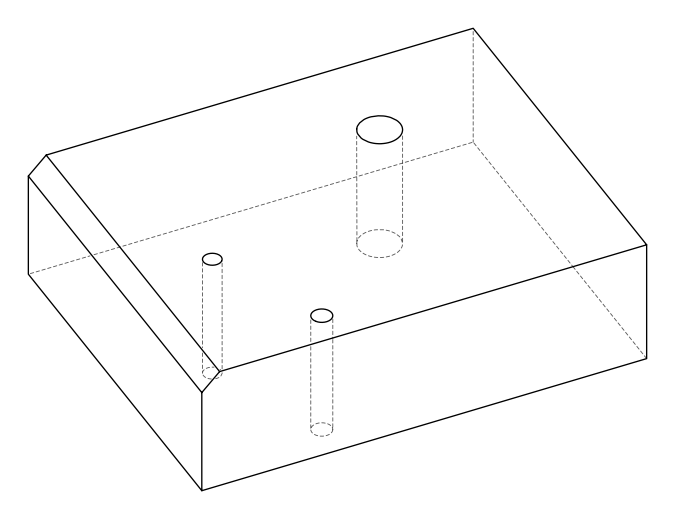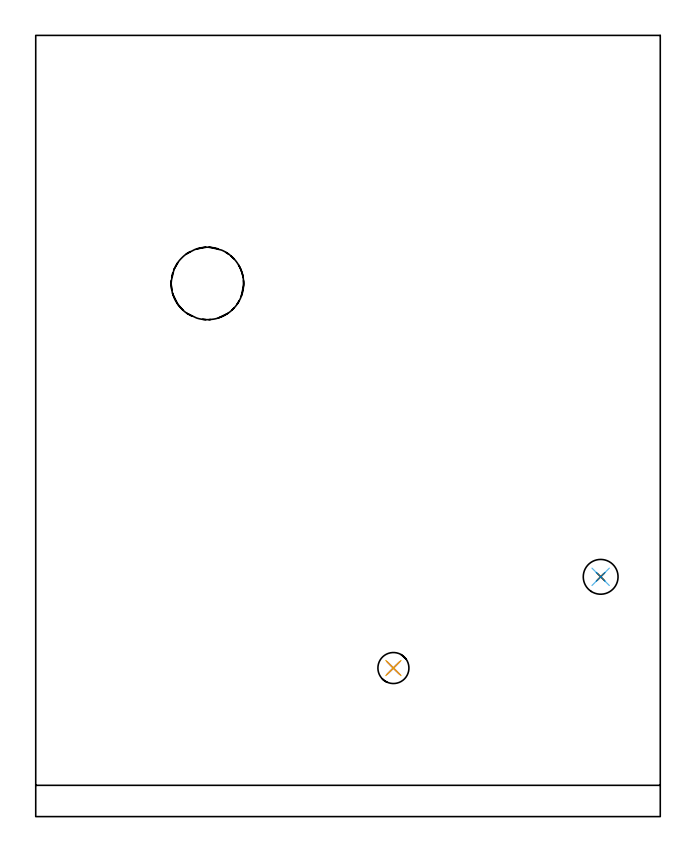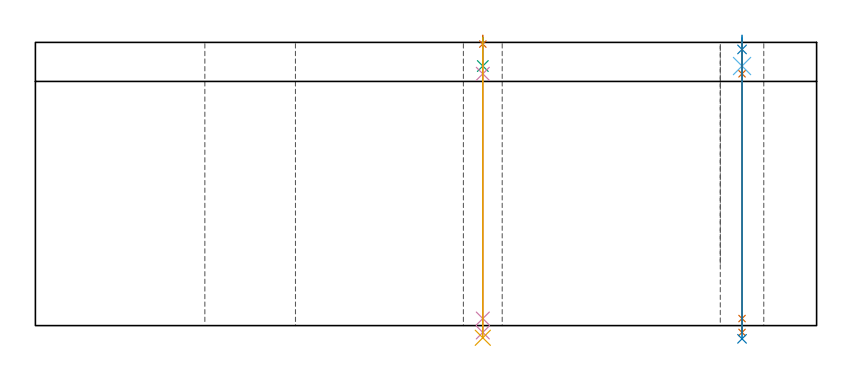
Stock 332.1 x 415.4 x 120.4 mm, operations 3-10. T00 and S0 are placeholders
(PLAN: 10 operations, 8 tool changes, 25.4 min)
(1 AREA_MILL | FG_CHAMFER_SURFACE | UGT0205_001 | 16.27 min | 45753 mm3)
(2 MILL_THROUGH_HOLE_FROM_SOLID_MATERIAL | STEP1HOLE | UGT0201_018 | Circular | 6.76 min | 140170 mm3)
(3 SPOT_DRILL | STEP1HOLE_1 | NXT0321_9005460120000 | 0.03 min | 2 mm3)
(4 SPOT_DRILL_1 | STEP1HOLE_2 | NXT0321_9005460120000 | 0.05 min | 182 mm3)
(5 DRILL_BLIND_HOLE_INTO_CENTER | STEP1HOLE_1 | NXT0301_038 | 0.05 min | 313 mm3)
(6 GUN_DRILL_THROUGH_HOLE | STEP1HOLE_1 | UGT0307_002 | 0.57 min | 3103 mm3)
(7 SPADE_DRILL_TO_ENLARGE_THROUGH_HOLE | STEP1HOLE_1 | UGT0306_007 | 0.51 min | 22271 mm3)
(8 DRILL_BLIND_HOLE_INTO_CENTER_1 | STEP1HOLE_2 | NXT0301_038 | 0.05 min | 248 mm3)
(9 GUN_DRILL_THROUGH_HOLE_1 | STEP1HOLE_2 | UGT0307_002 | 0.58 min | 3108 mm3)
(10 SPADE_DRILL_TO_ENLARGE_THROUGH_HOLE_1 | STEP1HOLE_2 | UGT0306_009 | 0.51 min | 28783 mm3)
(TOOL UGT0205_001 | Chamfer Mill 20 x 3 x 45 deg. | D20 FL50 Z2)
(TOOL UGT0201_018 | End mill 30 mm | D30 FL50 Z4)
(TOOL NXT0321_9005460120000 | NC Spot Drill, 142deg, 12mm, Carbide, Uncoated | D12 PA142 FL30 Z2)
(TOOL NXT0301_038 | Carbide Drill 6.7mm [860.1-0670-034A1-MM 2214] | D6.7 PA140 FL53 Z2)
(TOOL UGT0307_002 | Gun Drill 6 mm | D6 PA130 FL24 Z1)
(TOOL UGT0306_007 | Spade Drill 16.5mm | D16.5 PA132 FL10 Z2)
(TOOL UGT0306_009 | Spade Drill 18.5mm | D18.5 PA132 FL10 Z2)
(OP 3 SPOT_DRILL)
G17 G21 G94 G90
T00 M6
G54
G17 G0 G90 X190.2 Y79. S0 M3
G43 Z130.4 H0
G94 G81 G98 Z119.686 F250. R123.4
G80
M5
M2
(OP 4 SPOT_DRILL_1)
G17 G21 G94 G90
T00 M6
G54
G17 G0 G90 X300.4 Y127.5 S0 M3
G43 Z130.4 H0
G94 G81 G98 Z117.4 F250. R123.4
G80
M5
M2
(OP 5 DRILL_BLIND_HOLE_INTO_CENTER)
G17 G21 G94 G90
T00 M6
G54
G17 G0 G90 X190.2 Y79. S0 M3
G43 Z130.4 H1
G94 G81 G98 Z110.35 F250. R122.4
G80
M5
M2
(OP 6 GUN_DRILL_THROUGH_HOLE)
G17 G21 G94 G90
T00 M6
G54
G17 G0 G90 X190.2 Y79. M8
G43 Z130.4 H0
Z120.157
S716 M3
G94 G1 Z107.043 F125. M26
G4 X.084
Z3. F250.
G4 X.084
Z-2.899 F125.
G4 X.084
M5
M9
G0 Z120.157
Z130.4
M2
(OP 7 SPADE_DRILL_TO_ENLARGE_THROUGH_HOLE)
G17 G21 G94 G90
T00 M6
G54
G17 G0 G90 X190.2 Y79. S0 M3
G43 Z130.4 H0
G94 G73 G98 Z-5.173 F250. Q15.697 R122.4
G80
M5
M2
(OP 8 DRILL_BLIND_HOLE_INTO_CENTER_1)
G17 G21 G94 G90
T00 M6
G54
G17 G0 G90 X300.4 Y127.5 S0 M3
G43 Z130.4 H1
G94 G81 G98 Z110.35 F250. R122.4
G80
M5
M2
(OP 9 GUN_DRILL_THROUGH_HOLE_1)
G17 G21 G94 G90
T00 M6
G54
G17 G0 G90 X300.4 Y127.5 M8
G43 Z130.4 H0
Z121.207
S716 M3
G94 G1 Z107.043 F125. M26
G4 X.084
Z3. F250.
G4 X.084
Z-2.899 F125.
G4 X.084
M5
M9
G0 Z121.207
Z130.4
M2
(OP 10 SPADE_DRILL_TO_ENLARGE_THROUGH_HOLE_1)
G17 G21 G94 G90
T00 M6
G54
G17 G0 G90 X300.4 Y127.5 S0 M3
G43 Z130.4 H0
G94 G73 G98 Z-5.618 F250. Q18.003 R122.4
G80
M5
M2
